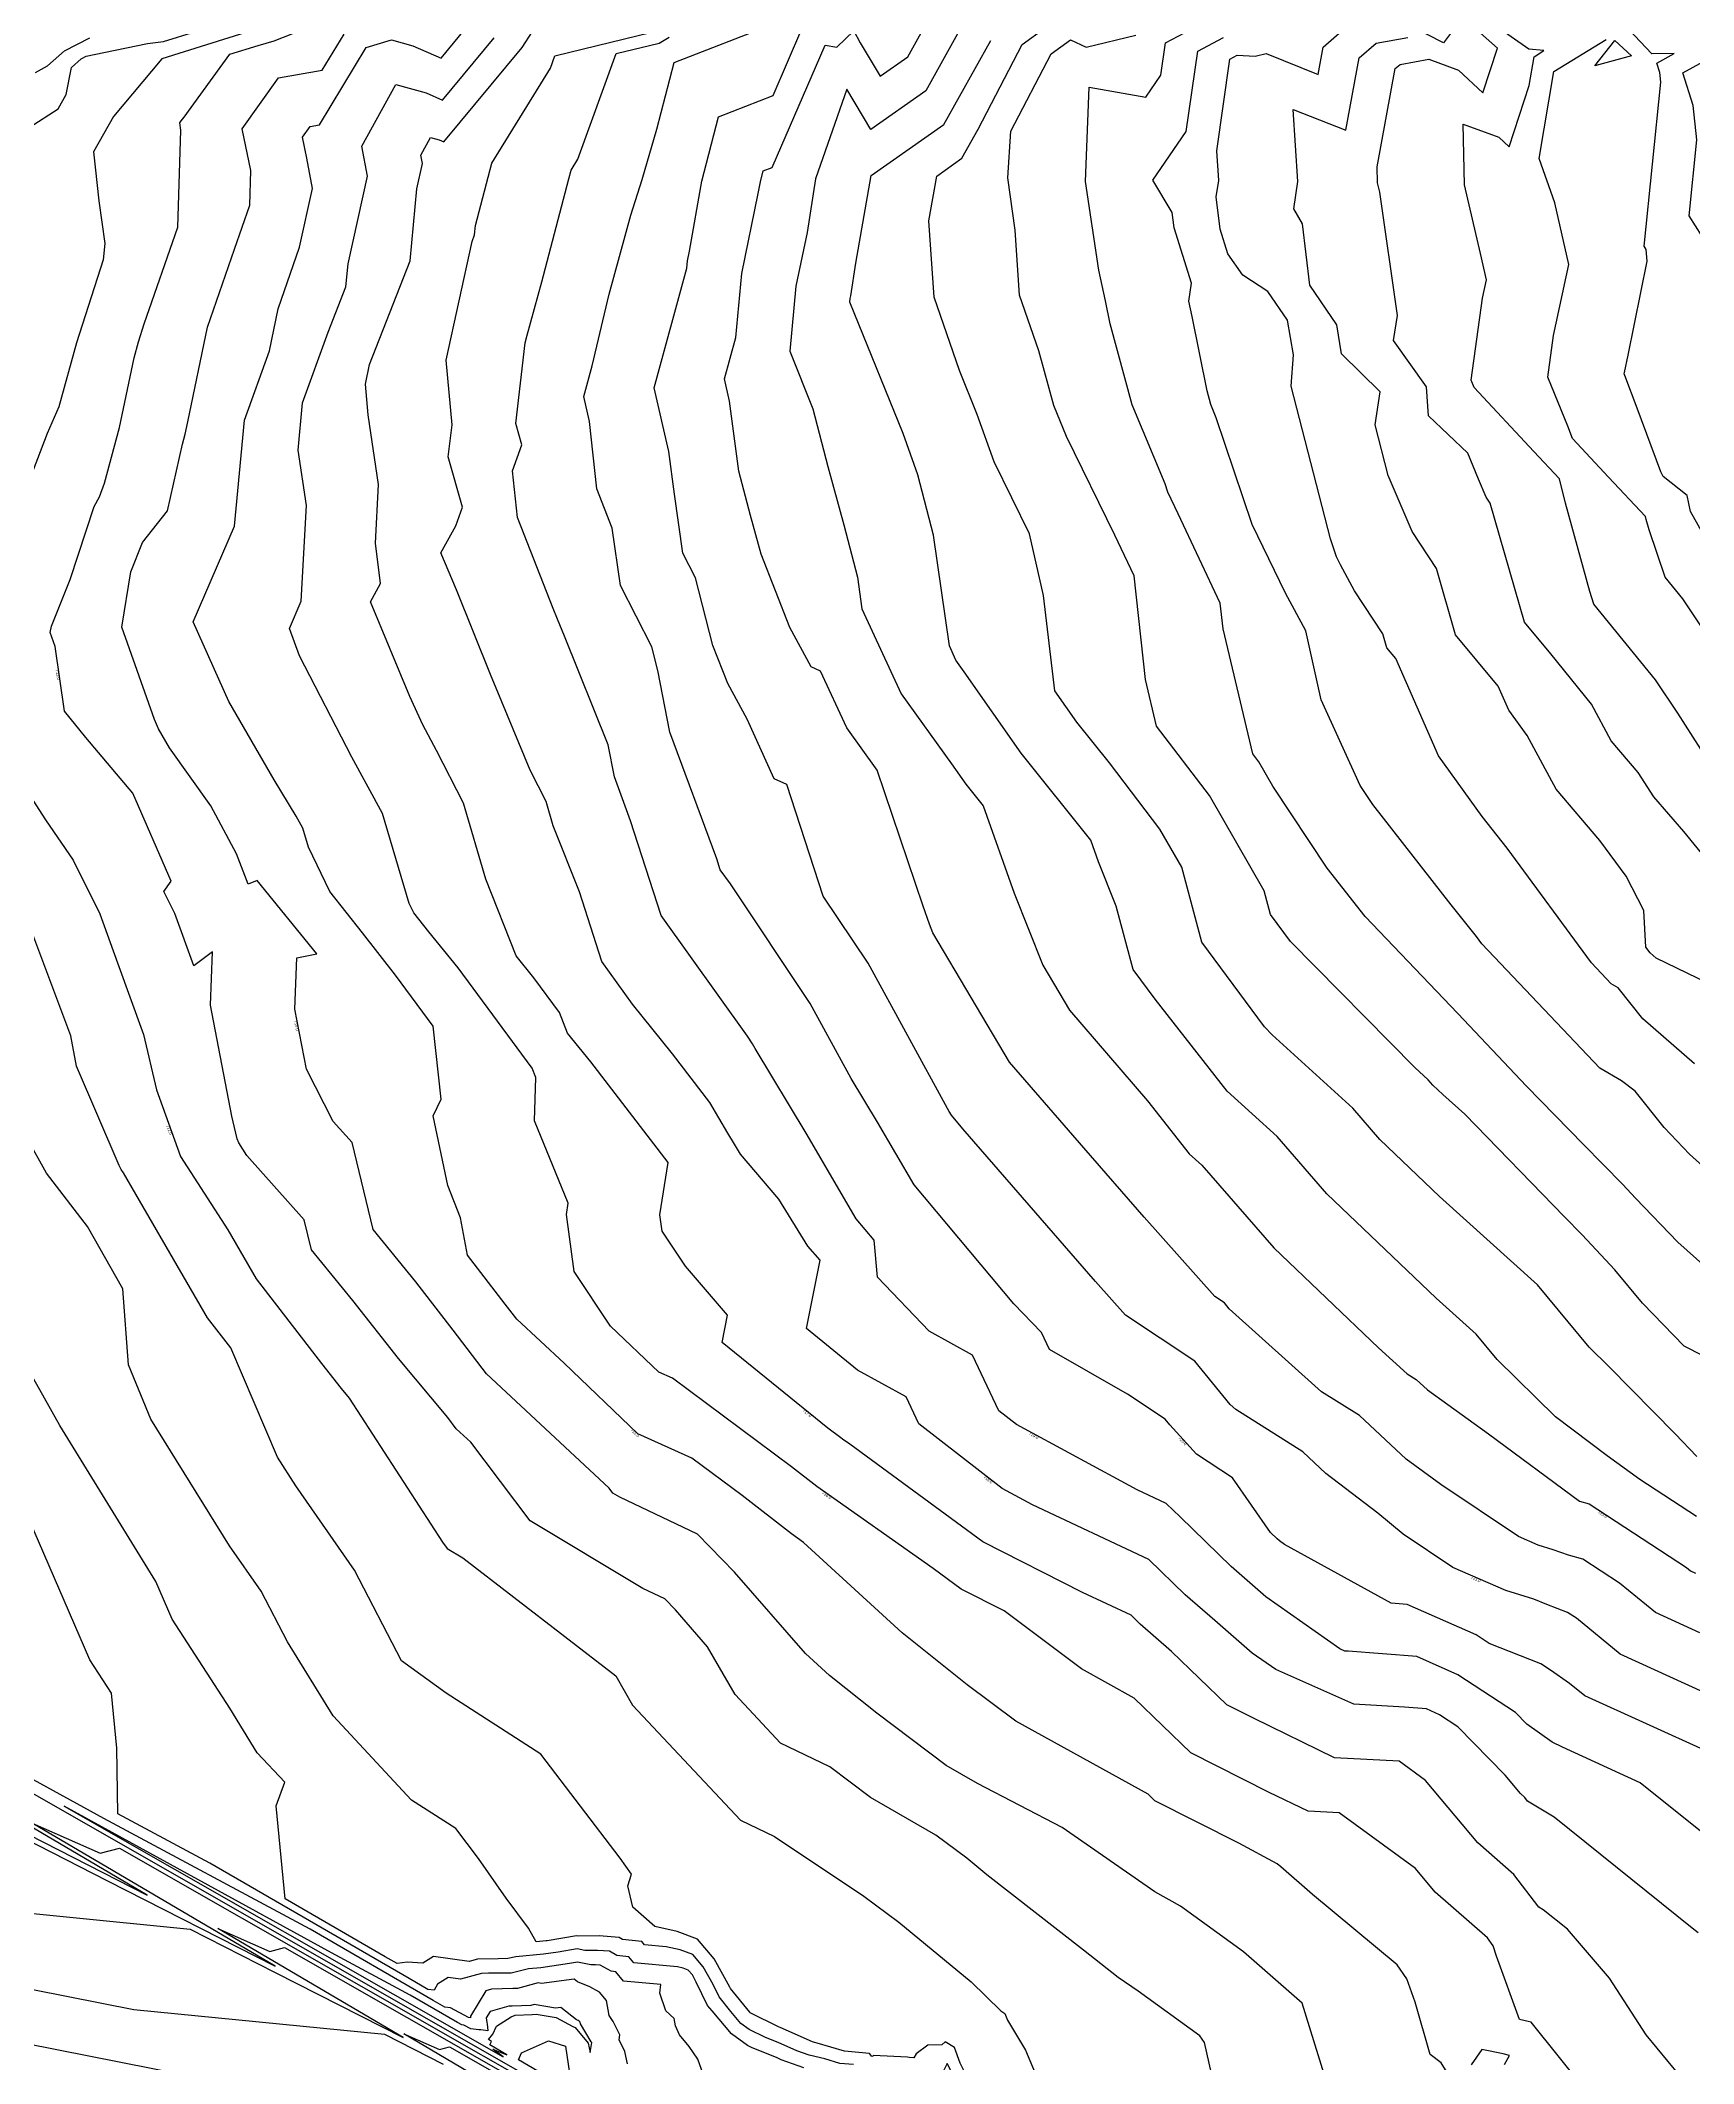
# Model space of a CAD drawing. Extents: x 1684434 to 1702565, y 997334 to 1000228.
# Drawn here: x 1698943.5 to 1699224.7, y 998950.8 to 999294.9 of the extents above; entities that cross this region are included whole.
import ezdxf

# ---------------------------------------------------------------- set-up
doc = ezdxf.new("R2010")
doc.units = 0
doc.layers.add('Default', color=7, linetype='Continuous')

msp = doc.modelspace()

# ---------------------------------------------------------------- linework, layer by layer
at = {"layer": 'Default'}
for points in [[(1699183.93, 999296.78), (1699182.23, 999294.53), (1699167.98, 999301.76)], [(1699225.32, 999054.06), (1699221.61, 999057.89), (1699210.39, 999069.32), (1699207, 999072.65), (1699198.18, 999083.26), (1699181.53, 999098.29), (1699171.36, 999107.99), (1699166.77, 999113.28), (1699153.08, 999125.77), (1699151.75, 999127.12), (1699141.12, 999141.54), (1699137.68, 999154.28), (1699133.94, 999160.76), (1699125.36, 999172.03), (1699119.81, 999178.97), (1699116.1, 999184.28), (1699114.17, 999200.53), (1699111.77, 999211.02), (1699105.77, 999223.26), (1699102.89, 999231.31), (1699099.84, 999238.8), (1699095.53, 999251.24), (1699094.66, 999264.27), (1699095.99, 999271.87), (1699100.28, 999274.89), (1699103.05, 999279.86), (1699110.55, 999294.26), (1699118.35, 999299.9)], [(1699228.41, 999084.82), (1699222.06, 999090.53), (1699214.87, 999098), (1699212.73, 999100.3), (1699206, 999107.12), (1699196.34, 999117.04), (1699184.62, 999129.42), (1699168.87, 999145.89), (1699162.4, 999154.15), (1699153.19, 999168.05), (1699150.8, 999172.19), (1699149.75, 999173.57), (1699144.72, 999194.82), (1699144.24, 999199.22), (1699137.09, 999214.43), (1699135.3, 999218.1), (1699134.84, 999219.48), (1699129.26, 999232.93), (1699125.51, 999246.72), (1699124.72, 999250.64), (1699123.55, 999255.88), (1699121.32, 999270.96), (1699121.95, 999286.97), (1699131.59, 999285.31), (1699134.13, 999289.04), (1699134.91, 999294.51), (1699142.45, 999298.49)], [(1698979.36, 999296.55), (1698964.17, 999291.83), (1698955.94, 999282.01), (1698952.53, 999276.01), (1698953.44, 999267.66), (1698954.47, 999260.42), (1698954.16, 999257.59), (1698949.66, 999243.49), (1698946.62, 999232.63), (1698944.66, 999228.08), (1698941.1, 999218.72)], [(1698941.6, 999280.1), (1698946.52, 999283.28), (1698947.87, 999285.76), (1698948.79, 999290.33), (1698950.42, 999291.79), (1698951.32, 999292.26), (1698952.66, 999292.54), (1698961.73, 999294.39), (1698964.46, 999294.77), (1698975.45, 999298.18)], [(1698942.68, 999289.5), (1698944.72, 999290.6), (1698947.59, 999293.17), (1698951.89, 999295.39)], [(1699144.07, 998943.29), (1699141.54, 998954.35), (1699140.73, 998955.51), (1699130.27, 998963.08), (1699126.86, 998965.42), (1699120.96, 998970.04), (1699104.51, 998982.88), (1699101.11, 998985.71), (1699095.82, 998989.6), (1699084.71, 998996.03), (1699077.78, 999001.24), (1699069.44, 999005.27), (1699061.68, 999013.54), (1699057.02, 999021.68), (1699051.54, 999027.96), (1699049.74, 999029.82), (1699045.97, 999031.6), (1699026.81, 999043.1), (1699016.71, 999056.49), (1699014.26, 999058.77), (1699012.82, 999060.67), (1699004.4, 999070.74), (1698996.68, 999080.59), (1698989.62, 999089.22), (1698988.4, 999094.33), (1698978.61, 999105.27), (1698977.24, 999107.39), (1698976.99, 999108.1), (1698976.1, 999111.93), (1698972.42, 999130.82), (1698972.76, 999139.91), (1698969.61, 999137.5), (1698966.39, 999146.4), (1698964.53, 999150.15), (1698965.73, 999151.91), (1698959.25, 999166.89), (1698951.24, 999176.34), (1698947.63, 999180.84), (1698946.03, 999191.84), (1698945.19, 999194.2), (1698945.37, 999195.31), (1698948.55, 999203.24), (1698952.67, 999215.64), (1698953.55, 999217.3), (1698954.42, 999219.6), (1698956.94, 999229.07), (1698959.44, 999240.94), (1698960.2, 999243.65), (1698961.18, 999246.74), (1698966.9, 999263.17), (1698967.38, 999279.7), (1698967.25, 999280.9), (1698967.47, 999281.27), (1698967.98, 999281.89), (1698975.72, 999292.6), (1698980.55, 999294.1), (1698983.3, 999294.89), (1698991.51, 999298.11)], [(1699163.59, 998943.46), (1699158.18, 998961.06), (1699148.2, 998969.78), (1699137.49, 998977.55), (1699133.08, 998979.96), (1699117.31, 998990.94), (1699102.92, 998998.42), (1699097.62, 999001.48), (1699085.79, 999010.38), (1699077.75, 999016.8), (1699073.68, 999020.53), (1699061.6, 999034.36), (1699055.3, 999040.85), (1699042.1, 999047.1), (1699040.9, 999047.82), (1699040.27, 999048.66), (1699019.41, 999068.08), (1699013.73, 999075.55), (1699007.38, 999083.76), (1699000.09, 999092.67), (1698996.53, 999107.46), (1698993.33, 999111.04), (1698988.77, 999119.94), (1698986.78, 999130.16), (1698987.11, 999138.88), (1698990.53, 999139.55), (1698980.36, 999152.01), (1698978.86, 999151.41), (1698976.85, 999156.54), (1698972.51, 999164.75), (1698965.49, 999174.61), (1698963.62, 999177.83), (1698962.91, 999179.42), (1698957.35, 999195.11), (1698958.89, 999204.55), (1698960.89, 999209.52), (1698965.13, 999214.91), (1698967.7, 999226.28), (1698968.15, 999227.97), (1698968.59, 999230.08), (1698971.93, 999246.18), (1698976.53, 999259.43), (1698979.13, 999266.89), (1698979.3, 999272.83), (1698977.82, 999279.9), (1698983.99, 999288.56), (1698991.47, 999289.89), (1698995.17, 999296)], [(1699184.44, 998946.67), (1699181.81, 998950.91), (1699179.96, 998952.29), (1699177.37, 998961.2), (1699175.99, 998965.21), (1699174.3, 998967.55), (1699159.92, 998979.54), (1699154.56, 998984.23), (1699153.89, 998984.72), (1699147.37, 998988.28), (1699133.07, 998995.48), (1699131.94, 998996.57), (1699109.47, 999009.01), (1699101.16, 999015.22), (1699090.12, 999024.03), (1699073.34, 999039.41), (1699071.27, 999040.88), (1699062.92, 999047.4), (1699054.34, 999053.76), (1699045.17, 999057.91), (1699032.6, 999069.9), (1699024.57, 999077.38), (1699022.59, 999079.98), (1699016.14, 999088.31), (1699015, 999094.67), (1699012.83, 999100.14), (1699010.31, 999111.97), (1699011.66, 999114.82), (1699010.35, 999127.22), (1699003.89, 999135.93), (1698998.33, 999143.12), (1698992.74, 999150.16), (1698989.09, 999157.72), (1698988.13, 999160.94), (1698987.04, 999162.96), (1698983.27, 999169.16), (1698975.54, 999182.5), (1698969.51, 999196.02), (1698976.51, 999212.29), (1698978.22, 999230.35), (1698982.48, 999242.15), (1698983.96, 999249.29), (1698987.61, 999259.79), (1698989.82, 999269.75), (1698988.84, 999274.93), (1698988.1, 999278.47), (1698989.4, 999280.3), (1698990.97, 999280.58), (1698998.94, 999293.73), (1699003.21, 999295.03), (1699006.87, 999294.03), (1699011.67, 999291.91), (1699015.91, 999297.02)], [(1699206.1, 998946.63), (1699197.1, 998957.8), (1699196.63, 998957.93), (1699195.11, 998958.24), (1699191.25, 998969.02), (1699190.64, 998970.79), (1699189.67, 998972.14), (1699180.81, 998979.95), (1699177.47, 998983.93), (1699164.47, 998993.42), (1699159.18, 998993.69), (1699152.57, 998996.9), (1699139.2, 999003.63), (1699129.61, 999012.95), (1699120.62, 999017.92), (1699107.44, 999027.77), (1699100.17, 999031.49), (1699095.39, 999034.98), (1699075.61, 999048.94), (1699071.31, 999052.3), (1699051.02, 999067.35), (1699048.73, 999068.38), (1699040.5, 999076.23), (1699034.3, 999085.54), (1699033.01, 999095.2), (1699033.32, 999097.12), (1699027.58, 999111.14), (1699027.8, 999118.5), (1699027.16, 999120.13), (1699014.57, 999137.15), (1699009.61, 999143.27), (1699007.03, 999146.52), (1699006.26, 999148.11), (1699001.72, 999163.42), (1698996.51, 999173.01), (1698987.58, 999190.24), (1698985.89, 999194.87), (1698987.89, 999199.52), (1698988.78, 999215.85), (1698987.36, 999225.25), (1698988.12, 999233.28), (1698992.46, 999245.3), (1698995.49, 999253.02), (1698995.84, 999256.92), (1698999.16, 999271.86), (1698998.2, 999276.97), (1699003.98, 999287.42), (1699009.11, 999286.02), (1699011.91, 999284.79), (1699020.7, 999295.37)], [(1699224.16, 998946.57), (1699216.66, 998955.63), (1699210.44, 998965.27), (1699203.29, 998973.63), (1699199.17, 998976.94), (1699198.41, 998977.4), (1699194.18, 998982.92), (1699188.05, 998988.32), (1699179.16, 998998.93), (1699174.64, 999002.23), (1699163.67, 999002.79), (1699149.97, 999009.45), (1699145.32, 999011.79), (1699135.95, 999020.89), (1699130.61, 999025.53), (1699129.05, 999027.03), (1699120.82, 999030.88), (1699103.86, 999039.55), (1699081.2, 999056.12), (1699079.96, 999057), (1699079.69, 999057.21), (1699077.48, 999058.84), (1699059.47, 999073.45), (1699060.41, 999078.1), (1699053.25, 999086.42), (1699049.26, 999092.4), (1699048.89, 999095.16), (1699050.31, 999104.07), (1699037.14, 999121.19), (1699033.2, 999126.07), (1699031.82, 999129.58), (1699027.45, 999135.49), (1699024.43, 999139.21), (1699019.26, 999152.23), (1699015.46, 999165.18), (1699010.9, 999174.16), (1699008.56, 999178.51), (1699006.34, 999183.32), (1698999.64, 999199.42), (1699001.38, 999202.56), (1699000.5, 999209.41), (1699001.05, 999219.42), (1698999.26, 999231.26), (1698998.79, 999236.44), (1698999.52, 999239.81), (1699006.43, 999257.44), (1699007.56, 999269.71), (1699008.51, 999273.98), (1699008.23, 999275.44), (1699009.88, 999278.42), (1699011.35, 999278.02), (1699012.15, 999277.67), (1699025.49, 999293.72), (1699027.2, 999296.43)], [(1699225.54, 998972.99), (1699224.5, 998973.83), (1699201.03, 998992.67), (1699196.51, 998995.4), (1699196.02, 998996.05), (1699195.3, 998996.69), (1699192.67, 998999.82), (1699184.63, 999008.07), (1699181.52, 999010.11), (1699179.29, 999011.09), (1699175.57, 999011.38), (1699166.95, 999011.88), (1699153.68, 999017.78), (1699149.67, 999020.59), (1699143.33, 999026.14), (1699138.27, 999030.53), (1699132.05, 999036.53), (1699112.26, 999045.79), (1699107.12, 999048.57), (1699092.94, 999059.6), (1699090.8, 999064.18), (1699082.53, 999068.74), (1699073.81, 999075.81), (1699076.16, 999087.43), (1699074.08, 999089.85), (1699069.11, 999097.81), (1699062.6, 999105.48), (1699061.6, 999107.19), (1699060.48, 999109.05), (1699057.38, 999114.28), (1699051.02, 999122.55), (1699044.21, 999131.01), (1699039.02, 999138.25), (1699035.21, 999150.11), (1699030.75, 999161.35), (1699029.54, 999165.47), (1699026.85, 999170.77), (1699020.09, 999187.1), (1699014.27, 999201.46), (1699011.65, 999207.77), (1699014.19, 999212.34), (1699015.32, 999215.54), (1699012.89, 999224.11), (1699013.54, 999229.55), (1699012.55, 999240.53), (1699016.94, 999260.75), (1699017.38, 999261.86), (1699017.52, 999263.43), (1699020.32, 999274.08), (1699030.27, 999290.23), (1699031.03, 999292.34), (1699047.52, 999296.35)], [(1699226.77, 998989.64), (1699215.68, 998998.5), (1699202.46, 999004.6), (1699200.68, 999005.42), (1699196.37, 999008.52), (1699194.43, 999010.51), (1699184.64, 999016.91), (1699177.66, 999019.99), (1699165.97, 999020.9), (1699165.43, 999020.93), (1699164.59, 999021.3), (1699151.99, 999030.14), (1699146.08, 999035.32), (1699137.39, 999043.79), (1699135.05, 999046.04), (1699130.11, 999048.35), (1699109.54, 999059.49), (1699106.55, 999061.81), (1699102.1, 999071.3), (1699094.72, 999075.37), (1699085.92, 999084.54), (1699085.33, 999090.86), (1699082.27, 999094.48), (1699073.77, 999109.04), (1699065.08, 999123.47), (1699064.64, 999124.27), (1699063.79, 999125.54), (1699049.1, 999146.05), (1699043.92, 999162.18), (1699041.15, 999169.67), (1699040.08, 999175.13), (1699032.68, 999193.57), (1699031.48, 999196.46), (1699030.73, 999198.31), (1699024.65, 999213.79), (1699023.81, 999221.7), (1699025.4, 999226.17), (1699024.37, 999229.79), (1699026, 999243.48), (1699026.31, 999244.82), (1699028.79, 999253.85), (1699033.4, 999271.38), (1699033.79, 999272.85), (1699034.95, 999274.75), (1699041.45, 999292.72), (1699048.77, 999294.5), (1699050.48, 999295.52)], [(1699227.25, 999003.78), (1699206.26, 999013.31), (1699203.67, 999015.43), (1699200.39, 999017.68), (1699198.79, 999018.79), (1699189.99, 999022.25), (1699187.77, 999023.71), (1699176.03, 999028.89), (1699173.31, 999029.1), (1699155.18, 999039.08), (1699154.3, 999039.7), (1699153.93, 999040.02), (1699152.78, 999041.14), (1699146.31, 999050.41), (1699140.17, 999054.46), (1699135.65, 999059.41), (1699134.86, 999060.39), (1699128.47, 999064.63), (1699115.17, 999072.23), (1699113.82, 999075.11), (1699109.12, 999080.01), (1699092.16, 999100.23), (1699085.93, 999110.9), (1699081.45, 999118.34), (1699074.48, 999131.11), (1699060.9, 999151.44), (1699059.17, 999153.84), (1699058.57, 999155.74), (1699050.61, 999177.27), (1699048.55, 999187.78), (1699047.53, 999191.76), (1699042.17, 999202.2), (1699040.77, 999211.97), (1699038.15, 999218.64), (1699036.93, 999230.13), (1699035.97, 999234.35), (1699037.39, 999239.56), (1699040.27, 999251.75), (1699043.98, 999265.22), (1699045.87, 999271.3), (1699048.38, 999279.85), (1699051.3, 999291.18), (1699068.29, 999297.78)], [(1699226.53, 999013.92), (1699212.25, 999020.4), (1699204.81, 999026.51), (1699203.31, 999027.53), (1699199.77, 999028.89), (1699197.57, 999029.76), (1699192.82, 999031.25), (1699183.78, 999035.14), (1699175.37, 999040.8), (1699171.01, 999044.4), (1699162.17, 999051.16), (1699158.25, 999054.83), (1699146.9, 999062.01), (1699145.91, 999062.89), (1699139.89, 999070.28), (1699128.12, 999078.1), (1699123.03, 999083.81), (1699100.43, 999109.77), (1699098.49, 999112.08), (1699098.1, 999112.75), (1699097.82, 999113.22), (1699084.32, 999137.95), (1699076.68, 999149.38), (1699070.51, 999168.34), (1699068.32, 999169.34), (1699063.73, 999179.47), (1699060.43, 999185.52), (1699057.91, 999192.01), (1699054.96, 999203.51), (1699052.82, 999207.69), (1699051.37, 999217.73), (1699050.39, 999224.99), (1699047.92, 999235.85), (1699053.49, 999256.19), (1699053.61, 999257.47), (1699053.94, 999259.07), (1699056.06, 999271.01), (1699058.88, 999281.96), (1699068.15, 999285.56), (1699073.06, 999296.91)], [(1699225.81, 999024.06), (1699218.25, 999027.49), (1699212.13, 999032.51), (1699205.91, 999036.58), (1699203.46, 999037.27), (1699200.89, 999038.17), (1699198.34, 999038.97), (1699194.96, 999040.43), (1699181.76, 999049.3), (1699175.85, 999053.56), (1699167.91, 999060.99), (1699161.47, 999065.06), (1699145.75, 999079.17), (1699144.93, 999080.17), (1699143.32, 999081.24), (1699131.28, 999094.73), (1699121, 999106.54), (1699108.4, 999121.12), (1699095.34, 999143.14), (1699094.76, 999144.58), (1699093.67, 999147.67), (1699085.85, 999170.82), (1699080.69, 999178), (1699076.22, 999187.65), (1699074.62, 999188.38), (1699070.98, 999195.04), (1699066.13, 999207.57), (1699064.29, 999214.13), (1699062.35, 999221.66), (1699060.73, 999233.58), (1699059.88, 999237.35), (1699061.81, 999244.42), (1699062.83, 999255.31), (1699065.64, 999268.92), (1699065.99, 999270.91), (1699066.46, 999272.73), (1699068.01, 999273.33), (1699077.01, 999294.14), (1699078.98, 999293.79), (1699081.9, 999296.57), (1699082.98, 999294.53), (1699086.38, 999288.85), (1699091.06, 999292.14), (1699093.89, 999297.23)], [(1699099.8, 999296.57), (1699094.13, 999286.39), (1699084.77, 999279.8), (1699080.68, 999286.65), (1699075.37, 999271.4), (1699073.93, 999262.26), (1699072.05, 999253.16), (1699071.01, 999242.06), (1699074.92, 999232.25), (1699077.44, 999222.46), (1699080.21, 999212.56), (1699082.49, 999203.62), (1699083.27, 999198.23), (1699089.97, 999183.77), (1699098.51, 999171.89), (1699100.93, 999168.43), (1699103.89, 999164.73), (1699109.15, 999149.88), (1699114.02, 999137.62), (1699118.57, 999129.96), (1699131.86, 999114.57), (1699138.94, 999105.55), (1699141.07, 999103.62), (1699153.32, 999089.52), (1699171.14, 999072.5), (1699176.03, 999068.12), (1699177.57, 999067.14), (1699179.46, 999065.37), (1699189.84, 999057.89), (1699205.35, 999046.45), (1699206.98, 999045.99), (1699223.57, 999035.14), (1699224.25, 999034.58), (1699225.09, 999034.2)], [(1699225.22, 999043.86), (1699215.63, 999050.15), (1699210.07, 999054.18), (1699201.25, 999060.81), (1699191.35, 999070.53), (1699187.75, 999074.85), (1699180.97, 999080.97), (1699162.34, 999098.75), (1699153.92, 999108.45), (1699145.42, 999116.21), (1699133.15, 999131.83), (1699129.44, 999136.86), (1699126.52, 999147.68), (1699123.53, 999155.18), (1699122.22, 999158.89), (1699110.37, 999173.7), (1699100.68, 999187.55), (1699099.26, 999189.53), (1699098.14, 999191.94), (1699095.42, 999210.78), (1699092.8, 999221.05), (1699090.3, 999228.07), (1699081.95, 999248.59), (1699081.22, 999250.43), (1699081.27, 999251.01), (1699081.37, 999251.48), (1699082.25, 999257.05), (1699084.86, 999271.95), (1699097.21, 999280.64), (1699105.18, 999294.95)], [(1699236.41, 999066.08), (1699223.13, 999072.8), (1699216.08, 999080.1), (1699211.36, 999085.77), (1699205.8, 999091.77), (1699202.81, 999094.8), (1699185.81, 999112.25), (1699182.08, 999115.61), (1699180.39, 999117.23), (1699179.62, 999118.11), (1699177.34, 999120.19), (1699156.19, 999141.63), (1699152.8, 999146.23), (1699151.71, 999150.28), (1699142.37, 999166.47), (1699133.4, 999178.27), (1699131.51, 999186.23), (1699129.59, 999203.83), (1699126.32, 999210.79), (1699118.08, 999227.58), (1699115.89, 999232.86), (1699113.37, 999242.15), (1699110.09, 999251.61), (1699109.34, 999262.66), (1699108.09, 999271.55), (1699108.59, 999279.48), (1699115.46, 999292.66), (1699118.75, 999295.05), (1699121.41, 999293.8), (1699129.85, 999295.86)], [(1699254.17, 999078.36), (1699224.06, 999105.5), (1699219.73, 999110), (1699214.79, 999116.19), (1699212.5, 999117.92), (1699208.78, 999120.12), (1699188.71, 999141.26), (1699187.81, 999142.49), (1699183.51, 999147.9), (1699170.17, 999164.93), (1699168.01, 999168.18), (1699161.42, 999182.74), (1699158.81, 999194.51), (1699155.35, 999200.9), (1699149.66, 999212.59), (1699143.56, 999230.74), (1699142.62, 999233.01), (1699141.99, 999235.32), (1699139.45, 999247.99), (1699138.87, 999250.6), (1699139.33, 999253.64), (1699136.39, 999263.06), (1699136.07, 999265.68), (1699132.78, 999271.16), (1699138.45, 999279.46), (1699140.39, 999293.14), (1699144.79, 999295.46)], [(1699224.93, 999120.86), (1699216.12, 999128.47), (1699211.93, 999133.77), (1699210.74, 999134.47), (1699207.39, 999138), (1699193.06, 999157.53), (1699188.77, 999162.93), (1699181.33, 999173.26), (1699174.11, 999189.77), (1699172.58, 999191.6), (1699171.9, 999193.98), (1699167.09, 999201.28), (1699164.69, 999205.71), (1699164.03, 999207.08), (1699163, 999210.14), (1699156.3, 999236.11), (1699156.66, 999241.46), (1699155.69, 999247.35), (1699152.34, 999252.22), (1699148.09, 999255.01), (1699145.54, 999258.63), (1699144.23, 999262.82), (1699143.56, 999268.36), (1699143.98, 999271.13), (1699143.65, 999276.16), (1699145.86, 999291.77), (1699147.12, 999292.44), (1699150.17, 999292.29), (1699152.06, 999292.69), (1699160.88, 999289.17), (1699161.74, 999293.8), (1699166.66, 999298.09)], [(1699232.59, 999131.97), (1699218.4, 999138.82), (1699217.36, 999139.72), (1699216.62, 999140.66), (1699216.28, 999146.94), (1699213.28, 999152.74), (1699208.78, 999158.86), (1699201.35, 999167.56), (1699196.43, 999176.67), (1699193.33, 999180.98), (1699191.53, 999185.1), (1699184.27, 999193.8), (1699181.03, 999205.09), (1699176.87, 999211.42), (1699172.77, 999220.9), (1699170.59, 999229.54), (1699171.41, 999235.17), (1699164.87, 999241.65), (1699164.06, 999246.58), (1699159.45, 999253.28), (1699158.22, 999263.74), (1699156.74, 999266.28), (1699157.44, 999270.94), (1699156.64, 999283.21), (1699165.59, 999279.65), (1699167.87, 999291.98), (1699170.74, 999294.48), (1699176.14, 999295.45)], [(1699227.12, 999155.42), (1699223.1, 999160.35), (1699217.99, 999166.28), (1699215.31, 999170.42), (1699210.75, 999175.76), (1699207.37, 999182.04), (1699200.45, 999190.61), (1699195.96, 999196), (1699190.17, 999216.2), (1699189.47, 999217.25), (1699188.16, 999220.28), (1699186.36, 999224.74), (1699179.65, 999231.1), (1699179.33, 999235.99), (1699173.72, 999243.92), (1699174.39, 999248.13), (1699171.35, 999269.13), (1699170.98, 999270.73), (1699170.92, 999273.43), (1699174, 999290.15), (1699174.82, 999290.87), (1699179.73, 999291.75), (1699184.75, 999289.89), (1699188.9, 999286.04), (1699191.37, 999293.6), (1699188.51, 999296.16)], [(1699225.98, 999174.39), (1699222.05, 999180.48), (1699218.26, 999186.19), (1699207.81, 999199.06), (1699207.08, 999201.18), (1699202.98, 999216.21), (1699201.96, 999220.36), (1699197.55, 999225.03), (1699187.44, 999235.9), (1699186.92, 999237.16), (1699188.84, 999251.1), (1699189.51, 999254.2), (1699188.51, 999258.68), (1699185.8, 999270.36), (1699185.55, 999280.72), (1699191.62, 999278.46), (1699193.38, 999276.84), (1699196.79, 999287.29), (1699197.61, 999292.17), (1699199.29, 999293.2), (1699196.74, 999293.43), (1699190.12, 999298.03)], [(1699236.18, 999179.96), (1699222.93, 999199.97), (1699219.94, 999203.65), (1699217.18, 999211.69), (1699216.7, 999213.45), (1699216.58, 999213.94), (1699210.3, 999220.62), (1699204.13, 999227.24), (1699203.35, 999229.3), (1699199.94, 999237.68), (1699200.91, 999244.77), (1699203.51, 999256.83), (1699201.17, 999267.33), (1699198.48, 999274.83), (1699200.99, 999289.66), (1699209.86, 999295.1)], [(1699211.33, 999294.91), (1699214.2, 999292.33), (1699207.97, 999290.61), (1699211.33, 999294.91)], [(1699226.82, 999210.14), (1699224.25, 999214.78), (1699223.65, 999217.54), (1699219.57, 999220.76), (1699219.19, 999221.57), (1699215.17, 999232.36), (1699213.06, 999237.93), (1699212.95, 999238.2), (1699212.98, 999238.44), (1699213.62, 999241.37), (1699216.88, 999257.39), (1699216.66, 999259.4), (1699216.32, 999259.93), (1699219.19, 999287.84), (1699219.01, 999289.51), (1699218.5, 999291.09), (1699221.45, 999292.72), (1699217.63, 999292.67), (1699213.75, 999296.78)], [(1699226.14, 999261.72), (1699224, 999265.09), (1699225.33, 999278.05), (1699224.7, 999283.89), (1699222.91, 999289.41), (1699232.33, 999294.61)], [(1698937.1, 999173.63), (1698944.39, 999162.37), (1698949.08, 999155.46), (1698953.59, 999146.37), (1698956.63, 999138), (1698961.05, 999125.81), (1698963.23, 999116.42), (1698967.34, 999105.06), (1698975.38, 999092.58), (1698980.2, 999084.26), (1698991.34, 999069.87), (1698994.67, 999065.62), (1698996.06, 999063.95), (1699011.91, 999039.46), (1699012.72, 999038.38), (1699015.37, 999036.8), (1699041.39, 999016.75), (1699044.26, 999011.72), (1699062.61, 998992.18), (1699068.39, 998989.39), (1699083.6, 998979.22), (1699089.57, 998974.83), (1699101.83, 998964.66), (1699106.91, 998959.73), (1699107.59, 998959.31), (1699108.02, 998958.14), (1699111.07, 998953.06), (1699115.42, 998942.76)], [(1699100.61, 998949.6), (1699099.98, 998950.82), (1699099.01, 998953.49), (1699097.44, 998954.47), (1699096.84, 998953.93), (1699094.5, 998953.92), (1699092.47, 998952.44), (1699092.12, 998951.77), (1699091.31, 998951.82), (1699091.04, 998951.87), (1699085.26, 998952.12), (1699085.12, 998952.03), (1699084.95, 998951.96), (1699084.56, 998952.48), (1699080.28, 998952.85), (1699075.65, 998954.26), (1699075.2, 998954.36), (1699074.85, 998954.49), (1699069.34, 998956.92), (1699069.08, 998957.02), (1699064.36, 998959.34), (1699064.27, 998959.41), (1699064.17, 998959.53), (1699060.92, 998963.54), (1699060.8, 998963.78), (1699058.13, 998968.61), (1699055.29, 998971.94), (1699051.85, 998973.25), (1699048.05, 998974.06), (1699044.3, 998977.36), (1699043.42, 998980.98), (1699044.06, 998982.98), (1699042.16, 998985.72), (1699028.63, 999003.39), (1699012.51, 999013.77), (1699004.94, 999019.29), (1698996.96, 999034.73), (1698986.96, 999049.05), (1698983.84, 999053.94), (1698975.89, 999072.5), (1698971.93, 999077.62), (1698959.74, 999098.68), (1698957.67, 999102.32), (1698957.27, 999102.84), (1698956.9, 999103.52), (1698949.63, 999120.44), (1698948.66, 999125.59), (1698941.39, 999145.13)], [(1698278.6, 999123.03), (1698802.02, 999019.42), (1698902.83, 999009.46), (1698926.34, 998997.44), (1698961.67, 998979.44), (1698910.5, 999009.55), (1698924.83, 999003.26), (1698928.89, 999004.32), (1699030.71, 998946.2)], [(1699081.84, 998950.59), (1699079.51, 998950.79), (1699076.98, 998951.56), (1699074.28, 998952.2), (1699072.19, 998952.96), (1699069.04, 998954.35), (1699066.85, 998955.23), (1699064.09, 998956.59), (1699062.68, 998957.61), (1699060.97, 998959.63), (1699058.97, 998962.1), (1699057.94, 998964.21), (1699056.28, 998967.23), (1699054.5, 998969.31), (1699052.35, 998970.13), (1699049.97, 998970.64), (1699046.27, 998970.97), (1699045.82, 998971.51), (1699042.55, 998971.88), (1699041.95, 998972.21), (1699038.56, 998972.47), (1699035.06, 998972.45), (1699034.73, 998972.52), (1699029.7, 998971.67), (1699029.55, 998971.64), (1699027.84, 998971.49), (1699026.54, 998973.78), (1699022.76, 998978.89), (1699018.04, 998985.68), (1699014.17, 998990.74), (1699006.65, 998995.58), (1698993.3, 999009.93), (1698985.54, 999022.53), (1698981.09, 999031.15), (1698975.7, 999038.86), (1698962.27, 999060.37), (1698958.47, 999069.64), (1698957.54, 999082.56), (1698951.52, 999093.16), (1698944.53, 999102.26), (1698937.88, 999114.29)], [(1698307.42, 999107.89), (1698854.49, 998999.61), (1698935.91, 998991.56), (1698954.9, 998981.86), (1698983.43, 998967.31), (1698942.11, 998991.64), (1698953.68, 998986.56), (1698956.96, 998987.41), (1699039.2, 998940.47)], [(1698336.24, 999092.76), (1698906.96, 998979.8), (1698968.99, 998973.66), (1698983.46, 998966.27), (1699005.2, 998955.19), (1698973.71, 998973.72), (1698982.53, 998969.85), (1698985.03, 998970.5), (1699047.69, 998934.74)], [(1698365.06, 999077.63), (1698959.42, 998959.98), (1699002.07, 998955.76), (1699012.02, 998950.68)], [(1699073.36, 998950.04), (1699069.53, 998951.43), (1699068.75, 998951.78), (1699064.61, 998953.44), (1699063.82, 998953.83), (1699061.09, 998955.82), (1699057.77, 998959.73), (1699057.02, 998960.66), (1699055.09, 998964.64), (1699054.42, 998965.85), (1699053.71, 998966.68), (1699052.85, 998967.01), (1699051.9, 998967.21), (1699044.49, 998967.88), (1699043.6, 998968.95), (1699041.59, 998969.18), (1699040.34, 998969.87), (1699038.26, 998970.03), (1699036.11, 998970.02), (1699034.8, 998970.28), (1699031.61, 998969.74), (1699029.11, 998969.36), (1699024.39, 998968.95), (1699023.05, 998968.63), (1699021.36, 998968.61), (1699017.89, 998968.51), (1699016.45, 998968.13), (1699010.39, 998969), (1699008.58, 998967.83), (1699005.89, 998967.99), (1699004.2, 998967.77), (1699002.16, 998968.94), (1698985.17, 998978.78), (1698983.6, 998994.59), (1698985.07, 998998.65), (1698980.41, 999003.65), (1698975.75, 999011.23), (1698965.9, 999026.36), (1698963.13, 999032.75), (1698946.82, 999059.32), (1698939.8, 999071.84)], [(1698393.87, 999062.49), (1699011.89, 998940.17)], [(1699056.28, 998948.97), (1699055.37, 998951.51), (1699053.89, 998953.68), (1699052.21, 998955.63), (1699051.56, 998957.19), (1699051.3, 998958.42), (1699049.88, 998959.76), (1699048.91, 998962.76), (1699049.06, 998964.21), (1699042.71, 998964.78), (1699041.38, 998966.39), (1699040.62, 998966.48), (1699038.74, 998967.53), (1699037.96, 998967.59), (1699037.15, 998967.59), (1699034.86, 998968.04), (1699033.52, 998967.81), (1699028.66, 998967.08), (1699026.57, 998966.9), (1699023.57, 998966.17), (1699019.76, 998966.12), (1699018.55, 998966.09), (1699014.97, 998965.13), (1699012.86, 998965.43), (1699011.04, 998964.26), (1699010.48, 998963.25), (1699009.44, 998963.38), (1699006.26, 998965.22), (1698972.32, 998984.86), (1698956.69, 998993.24), (1698956.49, 999004.44), (1698955.63, 999013.77), (1698951.94, 999019.44), (1698941.54, 999043.46)], [(1699043.36, 998950.73), (1699042.91, 998952.81), (1699041.96, 998954.78), (1699042.11, 998955.68), (1699040.94, 998957.91), (1699040.29, 998958.96), (1699039.84, 998961.47), (1699038.65, 998962.9), (1699036.98, 998963.83), (1699034.87, 998964.67), (1699034.31, 998965.11), (1699028.78, 998964.41), (1699028.18, 998964.52), (1699024.66, 998963.56), (1699023.88, 998963.53), (1699020.27, 998963.43), (1699019.26, 998963.15), (1699016.67, 998958.82), (1699016.7, 998958.57), (1699016.36, 998958.6), (1699013.27, 998960.24), (1699012.32, 998960.37), (1699010.35, 998961.5), (1698989.38, 998973.64), (1698954.27, 998992.46), (1698928.05, 999006.85)], [(1699037.3, 998954.35), (1699037.23, 998954.49), (1699035.37, 998957.52), (1699035.31, 998957.81), (1699035.17, 998957.98), (1699034.98, 998958.09), (1699034.73, 998958.19), (1699032.03, 998960.29), (1699031.11, 998960.17), (1699027.51, 998960.8), (1699026.92, 998960.64), (1699023.79, 998960.53), (1699023.19, 998960.51), (1699020, 998959.63), (1699019.35, 998958.55), (1699019.46, 998957.75), (1699019.46, 998957.75), (1699019.49, 998957.52), (1699019.65, 998956.36), (1699018.43, 998956.49), (1699018.12, 998956.52), (1699018.12, 998956.52), (1699016.74, 998956.67), (1699015.56, 998957.3), (1699015.2, 998957.35), (1699014.45, 998957.78), (1699006.44, 998962.42), (1698993.03, 998969.6), (1698947.57, 998994.55), (1699022.23, 998951.94), (1699020.5, 998953.23), (1699022.87, 998952.23), (1699019.98, 998953.93), (1699020.23, 998954.51), (1699019.75, 998954.89), (1699020.5, 998955.77), (1699021.12, 998957.13), (1699023.62, 998958.7), (1699024.27, 998959.02), (1699027.15, 998959.13), (1699027.84, 998959.17), (1699031.25, 998958.58), (1699034.06, 998957.06), (1699034.49, 998956.9), (1699036.72, 998954.23), (1699037.01, 998952.63), (1699037.3, 998954.35)], [(1699026.96, 998943.06), (1699005.32, 998955.81), (1699011.38, 998953.14), (1699013.1, 998953.59), (1699056.18, 998929)], [(1699032.41, 998946.98), (1699024.83, 998951.43), (1699025.33, 998952.58), (1699029.95, 998954.66), (1699032.84, 998953.73), (1699033.54, 998949.13)], [(1699099.27, 998947.87), (1699097.78, 998950.79), (1699097.08, 998949.39)], [(1699192.59, 998950.59), (1699193.45, 998952.13), (1699192.38, 998952.43), (1699188.72, 998953.17), (1699186.9, 998950.54)]]:
    msp.add_lwpolyline(points, dxfattribs=at)

# ---------------------------------------------------------------- texts
for s, rotation, p in [(' 713.0', 278.2893, (1698946.07, 999188.05)), (' 714.0', 281.0244, (1698986.63, 999128.33)), (' 712.0', 289.9302, (1698964.83, 999110.53)), (' 717.0', 320.9598, (1699072.95, 999061.87)), (' 715.0', 316.3462, (1699043.71, 999058.6)), (' 719.0', 331.5629, (1699111.44, 999057.89)), (' 720.0', 312.3462, (1699136.92, 999057.28)), (' 718.0', 322.121, (1699103.75, 999050.56)), (' 716.0', 324.7919, (1699076.28, 999047.86)), (' 723.0', 326.8149, (1699208.23, 999044.57)), (' 721.0', 336.6595, (1699186.63, 999033.37))]:
    msp.add_text(s, height=0.5, rotation=rotation, dxfattribs=at).set_placement(p)

doc.saveas('drawing.dxf')
